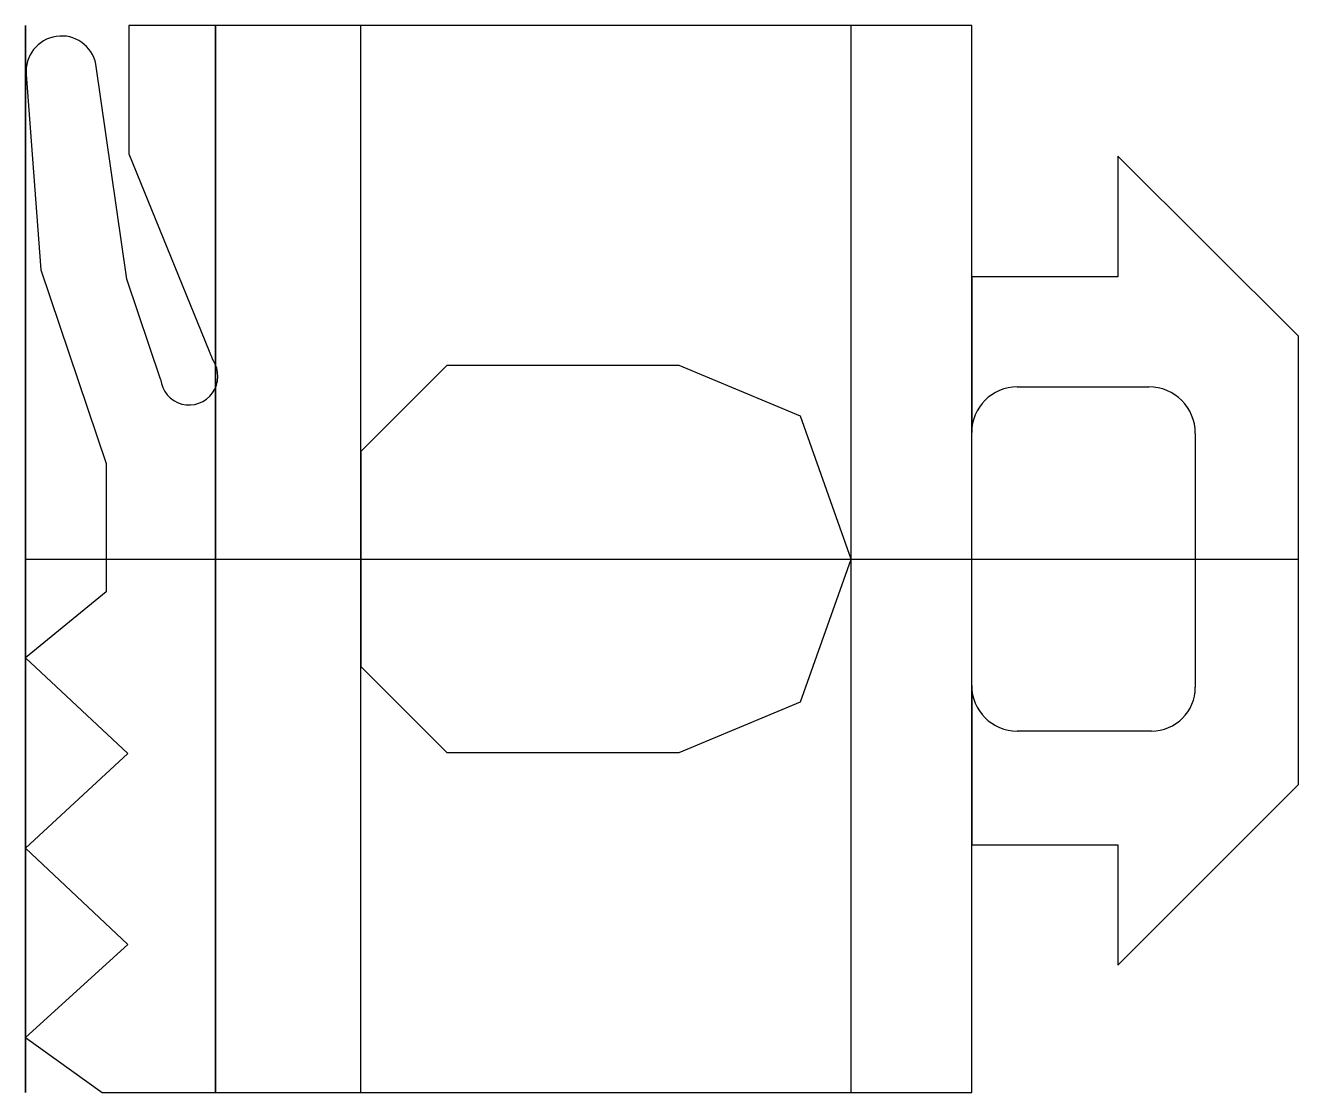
# Model space of a CAD drawing. Extents: x -11 to 3.8, y -6.2 to 6.2.
import ezdxf

# ---------------------------------------------------------------- set-up
doc = ezdxf.new("R2010")
doc.units = 0
doc.layers.get('0').update_dxf_attribs({"linetype": 'CONTINUOUS'})

msp = doc.modelspace()

# ---------------------------------------------------------------- linework, layer by layer
at = {"linetype": 'CONTINUOUS'}
for p, q in [((-11, 6.2), (-11, -6.2)), ((-11, -6.2), (-11, 6.2)), ((-8.79, 6.2), (-9.8, 6.2)), ((-9.8, 6.2), (-9.8, 4.71)), ((-8.79, -6.2), (-8.79, 6.2)), ((0, 6.2), (-8.79, 6.2)), ((-8.79, 6.2), (-8.79, -6.2)), ((-8.79, -6.2), (-8.79, 6.2)), ((-8.79, -6.2), (-8.79, 6.2)), ((-7.1, -6.2), (-7.1, 6.2)), ((-1.4, -6.2), (-1.4, 6.2)), ((0, -6.2), (0, 6.2)), ((0, 3.28), (0, 6.2)), ((-10.99, 5.63), (-10.82, 3.36)), ((-9.82, 3.25), (-10.18, 5.75)), ((-9.8, 4.71), (-8.82, 2.31)), ((0, -4.72), (0, 4.68)), ((3.8, 2.59), (1.7, 4.68)), ((1.7, 4.68), (1.7, 3.28)), ((-10.82, 3.36), (-10.06, 1.11)), ((0, 1.47), (0, 3.28)), ((1.7, 3.28), (0, 3.28)), ((0, 3.28), (0, 1.47)), ((-9.43, 2.09), (-9.82, 3.25)), ((3.8, -2.62), (3.8, 2.59)), ((-6.1, 2.25), (-7.1, 1.25)), ((-3.4, 2.25), (-6.1, 2.25)), ((-1.99, 1.66), (-3.4, 2.25)), ((0.53, 2), (2.06, 2)), ((-1.4, 0), (-1.99, 1.66)), ((0, -1.53), (0, 1.47)), ((2.6, 1.46), (2.6, -1.49)), ((-7.1, 1.25), (-7.1, -1.25)), ((-10.06, 1.11), (-10.06, -0.38)), ((-11, 0), (3.8, 0)), ((-11, 0), (-8.79, 0)), ((-1.99, -1.66), (-1.4, 0)), ((0, 0), (3.8, 0)), ((-10.06, -0.38), (-11, -1.15)), ((-11, -1.15), (-9.81, -2.26)), ((-7.1, -1.25), (-6.1, -2.25)), ((0, -1.47), (0, -3.32)), ((0, -3.3), (0, -1.53)), ((-3.4, -2.25), (-1.99, -1.66)), ((2.09, -2), (0.53, -2)), ((-9.81, -2.26), (-11, -3.36)), ((-6.1, -2.25), (-3.4, -2.25)), ((1.7, -4.72), (3.8, -2.62)), ((-11, -3.36), (-9.81, -4.48)), ((0, -6.2), (0, -3.3)), ((0, -3.32), (1.7, -3.32)), ((1.7, -3.32), (1.7, -4.72)), ((-9.81, -4.48), (-11, -5.56)), ((-11, -5.56), (-10.11, -6.2)), ((-10.11, -6.2), (-8.79, -6.2)), ((-8.79, -6.2), (0, -6.2))]:
    msp.add_line(p, q, dxfattribs=at)
for centre, radius, start, end in [((-10.582, 5.668), 0.41, 11.4741, 185.3798), ((-9.097, 2.124), 0.334, 185.7812, 33.883), ((0.53, 1.47), 0.53, 90, 180), ((2.06, 1.46), 0.54, 0, 90), ((0.53, -1.47), 0.53, 180, 270), ((2.09, -1.49), 0.51, 270, 0)]:
    msp.add_arc(centre, radius, start, end, dxfattribs=at)

doc.saveas('drawing.dxf')
